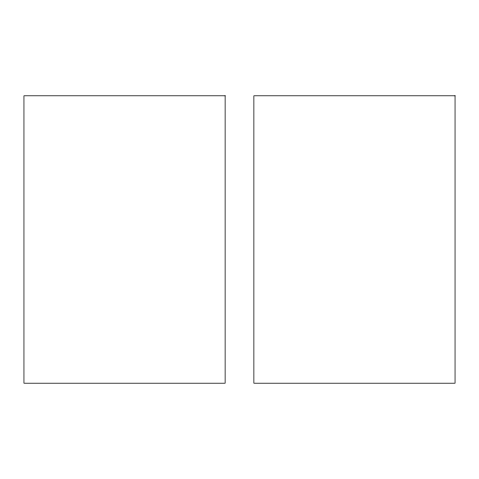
<?xml version="1.0" encoding="UTF-8"?>
<svg xmlns="http://www.w3.org/2000/svg" width="479" height="479" viewBox="0 0 479 479"><rect width="100%" height="100%" fill="white"/><g stroke="black" fill="none" stroke-linecap="round" stroke-linejoin="round"><path stroke-width="0.72" d="M225.13 95.8L23.95 95.8L23.95 383.2L225.13 383.2L225.13 95.8M455.05 95.8L253.876 95.8L253.876 383.2L455.05 383.2L455.05 95.8"/></g></svg>
